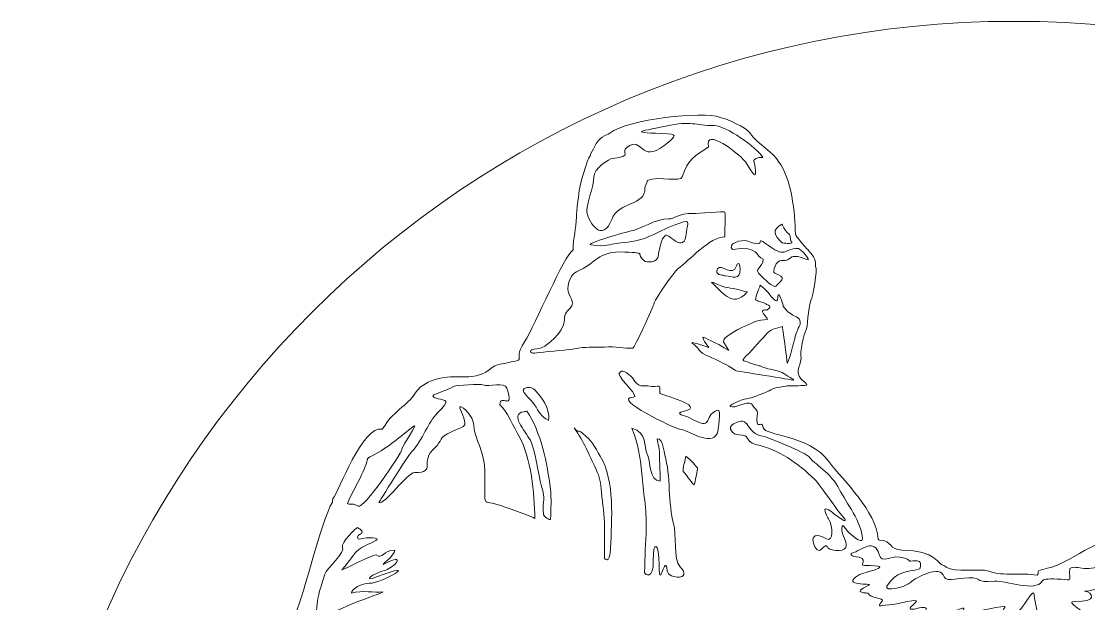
# Model space of a CAD drawing. Header units: inches. Extents: x 50 to 350, y -350 to -50.
# Drawn here: x 50 to 211.3, y -138 to -50 of the extents above; entities that cross this region are included whole.
import ezdxf

# ---------------------------------------------------------------- set-up
doc = ezdxf.new("R2010")
doc.units = ezdxf.units.IN
doc.header["$MEASUREMENT"] = 0
doc.layers.add('Layer 1', color=7, linetype='Continuous')

msp = doc.modelspace()

# ---------------------------------------------------------------- linework, layer by layer
at = {"layer": 'Layer 1', "lineweight": 0}
for points, knots in [([(350, -200), (350, -282.84), (282.84, -350), (200, -350), (117.16, -350), (50, -282.84), (50, -200), (50, -117.16), (117.16, -50), (200, -50), (282.84, -50), (350, -117.16), (350, -200)], [0, 0, 0, 0, 1, 1, 1, 2, 2, 2, 3, 3, 3, 4, 4, 4, 4]), ([(200, -149.38), (199.93, -149.38), (199.86, -149.39), (199.8, -149.39), (200.62, -148.73), (201.47, -147.95), (202.79, -147.51), (203.52, -147.26), (205.83, -146.22), (206.49, -145.77), (207.36, -146.89), (212.32, -149.42), (213.56, -147.45), (213.85, -146.98), (218.53, -143.64), (219.02, -143.57), (219.03, -143.57), (220.96, -141.99), (221.45, -141.77), (224.22, -140.52), (220.14, -141.86), (220.33, -137.75), (220.33, -137.74), (221.24, -135.93), (221.68, -138.27), (221.89, -139.42), (223.3, -140.72), (223.94, -139.05), (224.04, -138.79), (225.84, -137.73), (226.37, -136.82), (226.48, -136.8), (229.15, -136.02), (229.43, -135.74), (229.67, -135.49), (229.7, -135.53), (229.93, -135.36), (231.18, -135.05), (234.56, -132.42), (237.17, -131.75), (240.17, -130.98), (240.8, -128.04), (241.65, -127.51), (243.08, -126.62), (245.55, -122.8), (244.17, -121.81), (244, -121.68), (244.52, -119.76), (241.66, -120.27), (238.63, -120.8), (239.54, -125.08), (231.19, -125.08), (229.72, -125.08), (228.67, -123), (229.59, -121.69), (230.55, -120.34), (232.01, -114.36), (229.43, -115.13), (226.68, -115.95), (226.05, -121.11), (224.28, -123.37), (222.84, -125.21), (221.68, -125.91), (220.05, -127.56), (219.09, -128.53), (219.34, -129.09), (217.71, -129.09), (213.7, -126.6), (209.32, -131.68), (205.09, -132.67), (202.79, -133.2), (204.06, -133.09), (203.5, -133.69), (201.12, -133.35), (198.45, -133.91), (196.22, -133.12), (194.68, -132.58), (191.07, -133.48), (189.77, -132.48), (189.57, -132.34), (189.57, -132.34), (189.38, -132.23), (188.6, -132.25), (188.29, -129.91), (183.07, -129.91), (181.11, -129.91), (181.63, -128.48), (179.7, -128.41), (179.58, -128.41), (179.54, -128.36), (179.47, -128.28), (179.22, -124), (174.31, -119.57), (172.05, -116.55), (168.95, -112.4), (162.31, -112.68), (162.12, -111.41), (161.91, -109.95), (160.86, -112.4), (161.24, -109.2), (161.28, -108.87), (160.74, -108.38), (160.48, -108.04), (160.23, -107.17), (158.35, -108.29), (157.46, -108.29), (156.07, -108.29), (159, -107.14), (159.56, -107.05), (160.01, -106.99), (161.19, -106.66), (161.52, -106.44), (163.69, -105.8), (162.67, -105.52), (165.52, -105.13), (165.83, -105.08), (167.25, -105.08), (168.16, -105.05), (168.48, -105.04), (169.02, -105.06), (168.43, -104.61), (166.56, -103.19), (167.73, -102.23), (167.85, -100.92), (167.65, -100.06), (168.14, -97.25), (168.67, -96.49), (168.72, -96.41), (168.86, -93.37), (169.33, -92.22), (169.55, -91.71), (170.39, -87.4), (170.03, -87.08), (170.14, -85.37), (168.94, -84.9), (168.85, -84.5), (168.49, -84.23), (166.97, -82.38), (166.97, -82.15), (166.97, -79.09), (166.35, -73.59), (164.46, -71.27), (163.82, -69.83), (161.35, -68.67), (160.03, -66.82), (159.47, -66.04), (156.71, -64.75), (155.78, -64.56), (155.78, -64.56), (155.62, -64.51), (155.62, -64.51), (152.94, -63.57), (141.72, -64.73), (138.92, -66.89), (138.38, -67.3), (137.2, -67.45), (136.62, -68.98), (136.48, -69.34), (136.01, -69.82), (135.94, -70.33), (135.6, -70.65), (134.2, -75.21), (134.25, -76.03), (134.25, -76.05), (133.87, -78.67), (133.87, -79.54), (133.87, -81.44), (133.37, -82.67), (133.37, -84.56), (131.97, -85.37), (127.71, -95.84), (126.03, -98.44), (123.8, -101.91), (127.49, -100.71), (122.05, -101.89), (120.64, -102.2), (120.47, -104), (116.21, -103.74), (113.93, -103.61), (110.61, -104.21), (109.4, -106.37), (108.59, -107.81), (105.8, -109.32), (104.74, -111.4), (104.74, -111.4), (104.54, -111.64), (104.54, -111.64), (101.58, -110.98), (97.92, -121.19), (97.08, -122.17), (96.94, -122.34), (97.02, -122.34), (97.02, -122.67), (95.24, -125.39), (92.09, -139.34), (91.35, -139.34), (84.7, -139.34), (87.11, -139.36), (81.86, -144.71), (80.5, -146.1), (76.52, -150.82), (76.22, -152.52), (76.18, -152.73), (74.18, -153.65), (73.83, -153.88), (71.46, -153.32), (61.9, -155.96), (60.2, -158.5), (59.72, -159.21), (57.49, -160.04), (56.13, -161.19), (55.87, -162.15), (55.62, -163.12), (55.38, -164.08), (55.5, -164.27), (55.65, -164.47), (55.84, -164.67), (56.8, -165.7), (55.54, -167.63), (54.33, -168.63), (54.15, -169.49), (53.97, -170.35), (53.8, -171.21), (54.47, -170.55), (55.05, -170), (55.51, -169.61), (57.84, -167.69), (64.94, -162.83), (66.5, -160.73), (67.86, -159.02), (74.44, -155.48), (76.65, -154.06), (80.42, -151.62), (79.72, -152.91), (83.22, -148.5), (83.66, -147.94), (86.95, -145.6), (87.19, -144.93), (90.06, -144.93), (74.75, -166.84), (78.31, -159.98), (78.88, -158.87), (82.22, -153.47), (81.97, -152.99), (81.49, -152.9), (74.83, -156.51), (73.89, -157.45), (66.93, -162.42), (63.15, -165.77), (57.85, -169.25), (57.01, -169.34), (55.03, -172.56), (53.02, -175.55), (51.69, -183.52), (51, -191.7), (51, -200.04), (51, -282.33), (117.71, -349.04), (200, -349.04), (241.35, -349.04), (278.76, -332.2), (305.76, -305), (304.97, -302.41), (304.53, -299.19), (304.63, -295.51), (304.05, -294.42), (302.83, -273.85), (307.5, -281.7), (311.04, -287.64), (304.17, -291.64), (311.88, -290.77), (312.49, -287.99), (311.46, -286.5), (311.2, -286.22), (310.75, -285.74), (309.82, -279.72), (307.92, -276.14), (305.04, -270.73), (319.64, -282.64), (320.07, -285.08), (320.41, -286.94), (321.16, -286.87), (323.38, -283.6), (325.04, -281.14), (326.64, -278.64), (328.16, -276.09), (329.17, -274.39), (329.69, -273.79), (328.44, -273.23), (325.52, -271.95), (320.25, -270.16), (318.31, -268.11), (318.89, -267.16), (322.95, -264.5), (324.7, -264.37), (328.67, -264.08), (331.49, -263.79), (334.47, -264.29), (335.24, -262.7), (337.15, -258.9), (338.16, -255.94), (338.89, -253.83), (339.34, -252.21), (337.75, -251.84), (336.8, -251.63), (335.69, -251.39), (334.47, -251.45), (330.81, -251.62), (330.92, -249.05), (328.02, -252.83), (328.01, -252.84), (326.47, -253.82), (325.24, -254.57), (320.66, -257.4), (321, -248.42), (316.28, -255.1), (314.38, -257.8), (312.43, -260.29), (309.33, -261.62), (305.9, -263.1), (303.73, -266.3), (303.67, -263.42), (305.01, -260.07), (310.81, -256.43), (306.68, -257.58), (303.37, -258.5), (298.03, -262.98), (300.05, -259.62), (300.05, -259.57), (305.15, -255.62), (305.75, -254.41), (307.21, -251.52), (316.95, -249.99), (319.75, -248.81), (323.55, -247.21), (322.89, -247.78), (323.1, -248.1), (324.04, -249.51), (326.7, -247.14), (328.48, -247.06), (333.36, -246.83), (330.29, -244.72), (334.46, -246.82), (335.59, -247.39), (338.42, -246.65), (340.2, -247), (341.38, -247.23), (341.57, -246.77), (342.56, -243.52), (346.75, -229.77), (349, -215.17), (349, -200.04), (349, -170.79), (340.57, -143.51), (326, -120.5), (326, -120.5), (326.87, -139.41), (326.87, -139.41), (326.87, -139.41), (325.02, -139.99), (325.02, -139.99), (325.02, -139.99), (323.98, -117.38), (323.98, -117.38), (319.15, -110.16), (313.71, -103.38), (307.74, -97.12), (307.74, -97.12), (306.31, -97.13), (306.31, -97.13), (306.31, -97.13), (308.06, -144.17), (308.06, -144.17), (308.06, -144.17), (321.07, -145.8), (321.07, -145.8), (321.07, -145.8), (296.44, -147.19), (296.44, -147.19), (296.44, -147.19), (305.04, -144.41), (305.04, -144.41), (305.04, -144.41), (305.73, -143.13), (305.73, -143.13), (305.73, -143.13), (303.99, -95.85), (303.99, -95.85), (303.99, -95.85), (293.07, -97.82), (293.07, -97.82), (293.07, -97.82), (293.89, -134.88), (293.89, -134.88), (293.89, -134.88), (292.61, -136.04), (292.61, -136.04), (292.61, -136.04), (291.21, -102.01), (291.21, -102.01), (291.21, -102.01), (280.64, -101.19), (280.64, -101.19), (280.64, -101.19), (281.46, -138.25), (281.46, -138.25), (281.46, -138.25), (269.03, -138.95), (269.03, -138.95), (269.03, -138.95), (269.49, -137.78), (269.49, -137.78), (269.49, -137.78), (278.67, -137.09), (278.67, -137.09), (278.67, -137.09), (278.59, -116.18), (278.59, -116.18), (278.59, -116.18), (265.83, -114.2), (265.83, -114.2), (265.83, -114.2), (266.24, -133.49), (266.24, -133.49), (266.24, -133.49), (264.84, -133.02), (264.84, -133.02), (264.84, -133.02), (264.29, -123.73), (264.29, -123.73), (264.29, -123.73), (255.49, -124.71), (255.49, -124.71), (255.49, -124.71), (255.28, -140.86), (255.28, -140.86), (255.28, -140.86), (253.79, -139.12), (253.79, -139.12), (253.79, -139.12), (253.76, -126.87), (253.76, -126.87), (253.76, -126.87), (246.01, -126.17), (246.01, -126.17), (246.01, -126.17), (245.5, -144.99), (245.5, -144.99), (245.5, -144.99), (244.06, -143.83), (244.06, -143.83), (244.06, -143.83), (244.17, -138.42), (244.17, -138.42), (244.17, -138.42), (232.61, -139.75), (232.61, -139.75), (232.61, -139.75), (232.32, -142.55), (232.32, -142.55), (232.32, -142.55), (228.89, -147.48), (228.89, -147.48), (228.89, -147.48), (219.31, -147.54), (219.31, -147.54), (219.31, -147.54), (211.81, -150.77), (211.81, -150.77), (208.02, -149.87), (204.07, -149.38), (200, -149.38), (200, -149.38), (200, -149.38), (200, -149.38)], [0, 0, 0, 0, 1, 1, 1, 2, 2, 2, 3, 3, 3, 4, 4, 4, 5, 5, 5, 6, 6, 6, 7, 7, 7, 8, 8, 8, 9, 9, 9, 10, 10, 10, 11, 11, 11, 12, 12, 12, 13, 13, 13, 14, 14, 14, 15, 15, 15, 16, 16, 16, 17, 17, 17, 18, 18, 18, 19, 19, 19, 20, 20, 20, 21, 21, 21, 22, 22, 22, 23, 23, 23, 24, 24, 24, 25, 25, 25, 26, 26, 26, 27, 27, 27, 28, 28, 28, 29, 29, 29, 30, 30, 30, 31, 31, 31, 32, 32, 32, 33, 33, 33, 34, 34, 34, 35, 35, 35, 36, 36, 36, 37, 37, 37, 38, 38, 38, 39, 39, 39, 40, 40, 40, 41, 41, 41, 42, 42, 42, 43, 43, 43, 44, 44, 44, 45, 45, 45, 46, 46, 46, 47, 47, 47, 48, 48, 48, 49, 49, 49, 50, 50, 50, 51, 51, 51, 52, 52, 52, 53, 53, 53, 54, 54, 54, 55, 55, 55, 56, 56, 56, 57, 57, 57, 58, 58, 58, 59, 59, 59, 60, 60, 60, 61, 61, 61, 62, 62, 62, 63, 63, 63, 64, 64, 64, 65, 65, 65, 66, 66, 66, 67, 67, 67, 68, 68, 68, 69, 69, 69, 70, 70, 70, 71, 71, 71, 72, 72, 72, 73, 73, 73, 74, 74, 74, 75, 75, 75, 76, 76, 76, 77, 77, 77, 78, 78, 78, 79, 79, 79, 80, 80, 80, 81, 81, 81, 82, 82, 82, 83, 83, 83, 84, 84, 84, 85, 85, 85, 86, 86, 86, 87, 87, 87, 88, 88, 88, 89, 89, 89, 90, 90, 90, 91, 91, 91, 92, 92, 92, 93, 93, 93, 94, 94, 94, 95, 95, 95, 96, 96, 96, 97, 97, 97, 98, 98, 98, 99, 99, 99, 100, 100, 100, 101, 101, 101, 102, 102, 102, 103, 103, 103, 104, 104, 104, 105, 105, 105, 106, 106, 106, 107, 107, 107, 108, 108, 108, 109, 109, 109, 110, 110, 110, 111, 111, 111, 112, 112, 112, 113, 113, 113, 114, 114, 114, 115, 115, 115, 116, 116, 116, 117, 117, 117, 118, 118, 118, 119, 119, 119, 120, 120, 120, 121, 121, 121, 122, 122, 122, 123, 123, 123, 124, 124, 124, 125, 125, 125, 126, 126, 126, 127, 127, 127, 128, 128, 128, 129, 129, 129, 130, 130, 130, 131, 131, 131, 132, 132, 132, 133, 133, 133, 134, 134, 134, 135, 135, 135, 136, 136, 136, 137, 137, 137, 138, 138, 138, 139, 139, 139, 140, 140, 140, 141, 141, 141, 142, 142, 142, 143, 143, 143, 144, 144, 144, 145, 145, 145, 146, 146, 146, 147, 147, 147, 148, 148, 148, 149, 149, 149, 150, 150, 150, 151, 151, 151, 152, 152, 152, 153, 153, 153, 154, 154, 154, 155, 155, 155, 156, 156, 156, 157, 157, 157, 158, 158, 158, 158]), ([(135.44, -78.86), (135.25, -78.09), (136.57, -74.78), (136.51, -73.53), (136.44, -72.23), (138.89, -70.77), (139.36, -70.72), (142.61, -70.37), (140.43, -69.86), (141.55, -69.02), (143.89, -67.28), (143.58, -71.5), (147.08, -68.81), (148.53, -67.69), (149.38, -67.1), (147.72, -67.02), (141.78, -66.73), (143.04, -66.77), (147.36, -65.84), (151.47, -64.96), (151.64, -65.76), (154.71, -65.76), (156.5, -65.76), (161.1, -69.05), (162.07, -70.56), (160.08, -70.56), (160.8, -71.51), (160.8, -71.51), (161.42, -75.01), (160.14, -72.11), (159.25, -71.03), (158.45, -70.06), (153.23, -65.88), (153.82, -68.97), (151.82, -70.36), (150.72, -70.8), (149.88, -73.48), (149.59, -74.41), (146.55, -73.31), (144.55, -74.04), (144.68, -74.23), (144.21, -74.97), (144.22, -75.21), (144.34, -77.89), (140.31, -77.19), (139.22, -79.93), (137.78, -83.54), (135.87, -80.55), (135.44, -78.86), (135.44, -78.86), (135.44, -78.86), (135.44, -78.86)], [0, 0, 0, 0, 1, 1, 1, 2, 2, 2, 3, 3, 3, 4, 4, 4, 5, 5, 5, 6, 6, 6, 7, 7, 7, 8, 8, 8, 9, 9, 9, 10, 10, 10, 11, 11, 11, 12, 12, 12, 13, 13, 13, 14, 14, 14, 15, 15, 15, 16, 16, 16, 17, 17, 17, 17]), ([(156.31, -82.56), (154.09, -82.56), (150.86, -86.16), (149.27, -87.38), (148.57, -87.93), (145.92, -91.74), (145.64, -92.57), (145.39, -93.35), (142.66, -99.42), (142.4, -99.42), (141.15, -99.42), (139.75, -99.14), (138.14, -99.23), (135.9, -99.36), (135.81, -99.1), (133.29, -99.53), (131.92, -99.75), (129.04, -99.93), (127.61, -100.15), (126.92, -100.26), (126.45, -99.52), (127.89, -99.52), (129.19, -99.52), (132.06, -96.95), (132.06, -95.18), (132.06, -92.92), (134.27, -93.81), (132.71, -91.15), (132.34, -90.51), (132.82, -88.3), (133.88, -87.87), (136.94, -86.63), (136.91, -84.65), (141.21, -84.88), (144.86, -85.06), (142.52, -84.97), (144.27, -86.28), (144.31, -86.3), (146.19, -86.79), (146.28, -85.25), (146.3, -84.91), (146.8, -82.53), (147.23, -82.49), (147.46, -81.38), (150.3, -85.72), (150.5, -81.85), (150.56, -80.51), (151.69, -79.54), (148.26, -80.96), (145.3, -82.18), (144.61, -83.12), (140.6, -83.5), (138.34, -83.71), (138.69, -84.13), (136.07, -83.8), (134.99, -83.67), (141.54, -81.78), (142.15, -81.68), (143.34, -81.51), (145.88, -79.82), (147.85, -79.86), (148.68, -79.88), (149.21, -78.98), (151.54, -79.05), (152.12, -79.06), (156.31, -78.7), (156.32, -78.84), (156.39, -79.81), (156.31, -81.49), (156.31, -82.56), (156.31, -82.56), (156.31, -82.56), (156.31, -82.56)], [0, 0, 0, 0, 1, 1, 1, 2, 2, 2, 3, 3, 3, 4, 4, 4, 5, 5, 5, 6, 6, 6, 7, 7, 7, 8, 8, 8, 9, 9, 9, 10, 10, 10, 11, 11, 11, 12, 12, 12, 13, 13, 13, 14, 14, 14, 15, 15, 15, 16, 16, 16, 17, 17, 17, 18, 18, 18, 19, 19, 19, 20, 20, 20, 21, 21, 21, 22, 22, 22, 23, 23, 23, 24, 24, 24, 24]), ([(164.9, -80.66), (164.92, -80.65), (165.46, -81.71), (165.74, -81.9), (166.5, -82.43), (165.98, -82.86), (166.42, -83.39), (166.66, -83.67), (165.02, -83.53), (164.97, -83.48), (163.72, -82.31), (163.41, -81.56), (164.9, -80.66), (164.9, -80.66), (164.9, -80.66), (164.9, -80.66)], [0, 0, 0, 0, 1, 1, 1, 2, 2, 2, 3, 3, 3, 4, 4, 4, 5, 5, 5, 5]), ([(157.46, -84.5), (156.55, -83.65), (158.83, -82.87), (159.76, -83.22), (162.81, -84.4), (160.9, -82.43), (162.29, -83.46), (165.82, -86.08), (164.85, -84.33), (167.44, -84.33), (167.69, -84.33), (169.6, -86.38), (168.68, -86), (165.64, -84.75), (166.7, -86.37), (164.87, -86.15), (164.11, -86.06), (163.38, -87.85), (163.84, -88.06), (165.61, -88.87), (165.09, -88.77), (164.04, -90.02), (163.69, -90.45), (162.14, -88.74), (161.76, -88.42), (160.49, -87.36), (162.04, -87.29), (162.12, -85.96), (160.9, -85.6), (161.61, -83.82), (157.46, -84.5), (157.46, -84.5), (157.46, -84.5), (157.46, -84.5)], [0, 0, 0, 0, 1, 1, 1, 2, 2, 2, 3, 3, 3, 4, 4, 4, 5, 5, 5, 6, 6, 6, 7, 7, 7, 8, 8, 8, 9, 9, 9, 10, 10, 10, 11, 11, 11, 11]), ([(156.16, -88.4), (155.96, -88.34), (154.69, -88.38), (155.22, -87.42), (155.75, -86.48), (157.53, -88.83), (158.05, -86.95), (158.16, -86.56), (158.61, -86.31), (158.61, -87.4), (158.61, -89.3), (157.53, -88.52), (156.37, -88.46), (156.23, -88.45), (156.32, -88.45), (156.16, -88.4), (156.16, -88.4), (156.16, -88.4), (156.16, -88.4)], [0, 0, 0, 0, 1, 1, 1, 2, 2, 2, 3, 3, 3, 4, 4, 4, 5, 5, 5, 6, 6, 6, 6]), ([(162.78, -95.07), (162.76, -94.94), (162.52, -94.67), (162.44, -94.58), (161.33, -93.35), (162.65, -93.65), (162.66, -93.64), (163.65, -93.01), (162.75, -92.9), (162.51, -92.72), (161.93, -92.31), (161.5, -92.41), (160.99, -92.11), (160.81, -92.01), (161.34, -90.66), (161.37, -90.61), (161.84, -89.77), (161.41, -89.75), (161.95, -90.14), (162.76, -90.73), (163.61, -91.99), (163.97, -92.22), (164.58, -92.62), (164.01, -90.02), (164.86, -92.16), (165.45, -93.67), (164.68, -92.52), (165.9, -93.96), (165.98, -93.98), (166.47, -94.36), (166.59, -94.42), (167.45, -94.86), (167.69, -94.83), (167.69, -95.75), (167.69, -95.75), (167.68, -95.81), (167.68, -95.81), (167.29, -96.58), (166.98, -97.43), (166.79, -98.3), (166.61, -99.1), (165.78, -101.96), (165.74, -101.67), (165.69, -101.15), (165.02, -96.11), (165.01, -96.12), (164.1, -96.43), (163.05, -96.51), (162.51, -97.39), (162.5, -97.4), (160.04, -100.1), (159.94, -100.19), (158.5, -101.49), (159.11, -101.2), (159.84, -101.53), (160.31, -101.75), (161.72, -102.11), (161.73, -102.11), (162.55, -102.58), (163.84, -102.63), (164.8, -103.01), (165.04, -103.1), (166.72, -104.13), (166.72, -104.23), (166.68, -104.24), (157.96, -102.81), (157.92, -102.79), (157.86, -102.76), (157.15, -102.26), (157.13, -102.25), (156.94, -102.06), (153.93, -100.63), (153.79, -100.59), (152.43, -100.22), (152.34, -99.21), (151.43, -98.68), (150.66, -98.23), (153.57, -99.16), (153.61, -99.18), (154.46, -99.63), (153.09, -98.61), (152.99, -97.74), (153.16, -97.7), (155.27, -98.81), (155.57, -98.97), (157.62, -100.07), (156.88, -100.01), (156.13, -98.43), (155.82, -97.77), (158.48, -96.49), (158.98, -96.25), (160.32, -95.63), (161.24, -95.07), (162.78, -95.07), (162.78, -95.07), (162.78, -95.07), (162.78, -95.07)], [0, 0, 0, 0, 1, 1, 1, 2, 2, 2, 3, 3, 3, 4, 4, 4, 5, 5, 5, 6, 6, 6, 7, 7, 7, 8, 8, 8, 9, 9, 9, 10, 10, 10, 11, 11, 11, 12, 12, 12, 13, 13, 13, 14, 14, 14, 15, 15, 15, 16, 16, 16, 17, 17, 17, 18, 18, 18, 19, 19, 19, 20, 20, 20, 21, 21, 21, 22, 22, 22, 23, 23, 23, 24, 24, 24, 25, 25, 25, 26, 26, 26, 27, 27, 27, 28, 28, 28, 29, 29, 29, 30, 30, 30, 31, 31, 31, 32, 32, 32, 32]), ([(154.31, -89.47), (154.39, -89.53), (154.6, -89.44), (154.72, -89.51), (156.49, -90.45), (156.99, -90.17), (158.67, -90.65), (159.87, -90.98), (159.74, -90.83), (159.58, -91.02), (157.43, -93.48), (155.73, -90.66), (154.31, -89.47), (154.31, -89.47), (154.31, -89.47), (154.31, -89.47)], [0, 0, 0, 0, 1, 1, 1, 2, 2, 2, 3, 3, 3, 4, 4, 4, 5, 5, 5, 5]), ([(140.3, -103.27), (140.3, -103.27), (140.52, -102.96), (140.52, -102.96), (140.85, -102.5), (142.17, -103.62), (142.34, -103.89), (143.41, -105.63), (143.91, -104.95), (144.68, -105.11), (146.52, -105.47), (146.54, -104.46), (146.47, -106.19), (146.47, -106.39), (153.69, -108.15), (150.14, -108.93), (148.33, -109.32), (150.53, -109.67), (150.84, -109.84), (154.97, -112.14), (152.71, -109.67), (155.26, -108.76), (155.76, -108.58), (155.33, -111.9), (155.15, -112.29), (154.2, -114.32), (150.92, -111.81), (149.5, -111.64), (148.68, -111.54), (139.08, -106.97), (142.46, -106.82), (143.56, -106.77), (140.59, -104.34), (140.3, -103.27), (140.3, -103.27), (140.3, -103.27), (140.3, -103.27)], [0, 0, 0, 0, 1, 1, 1, 2, 2, 2, 3, 3, 3, 4, 4, 4, 5, 5, 5, 6, 6, 6, 7, 7, 7, 8, 8, 8, 9, 9, 9, 10, 10, 10, 11, 11, 11, 12, 12, 12, 12]), ([(112.86, -109.22), (115.06, -107.13), (114.04, -107.31), (112.97, -107.05), (110.8, -106.51), (113.8, -106.15), (115.29, -105.2), (115.68, -104.95), (119.51, -104.81), (119.74, -104.92), (120.66, -105.33), (123.06, -104.43), (123.39, -105.46), (124.58, -109.08), (122.31, -106.12), (122.31, -107.97), (123.18, -108.57), (124.59, -111.64), (125.18, -112.67), (127.04, -115.9), (127.58, -121.38), (127.58, -125.15), (127.42, -124.89), (122.63, -123.27), (122.04, -123.06), (120.7, -122.58), (120.05, -122.98), (120.05, -122.13), (120.05, -121.43), (120.03, -118.57), (120.05, -118.01), (120.15, -115.83), (118.4, -112.38), (118.43, -111.54), (118.5, -109.34), (115.88, -107.56), (116.27, -108.47), (117.54, -111.46), (117.32, -110.98), (115.11, -111.98), (112.83, -113.02), (113.77, -113.3), (112.48, -114.45), (110.08, -116.59), (112.8, -118.2), (109.48, -118.2), (108.3, -118.2), (104.88, -123.15), (104.02, -122.75), (104.02, -122.71), (108.46, -115.59), (109.05, -114.98), (110.64, -113.32), (111.51, -110.51), (112.86, -109.22), (112.86, -109.22), (112.86, -109.22), (112.86, -109.22)], [0, 0, 0, 0, 1, 1, 1, 2, 2, 2, 3, 3, 3, 4, 4, 4, 5, 5, 5, 6, 6, 6, 7, 7, 7, 8, 8, 8, 9, 9, 9, 10, 10, 10, 11, 11, 11, 12, 12, 12, 13, 13, 13, 14, 14, 14, 15, 15, 15, 16, 16, 16, 17, 17, 17, 18, 18, 18, 19, 19, 19, 19]), ([(126.45, -105.35), (126.89, -105.28), (127.36, -105.43), (127.62, -105.71), (130.25, -108.49), (129.68, -110.33), (129.63, -110.3), (128.59, -109.79), (127.99, -108.75), (127.78, -108.32), (127.12, -106.96), (124.71, -105.65), (126.45, -105.35), (126.45, -105.35), (126.45, -105.35), (126.45, -105.35)], [0, 0, 0, 0, 1, 1, 1, 2, 2, 2, 3, 3, 3, 4, 4, 4, 5, 5, 5, 5]), ([(126.39, -108.91), (128.54, -112.06), (129.49, -116.91), (129.94, -120.65), (130.11, -122.08), (130.05, -123.68), (129.96, -125.25), (129.94, -125.55), (128.9, -124.7), (128.89, -124.58), (128.68, -121.93), (129.33, -122.73), (128.57, -120.11), (128.2, -118.83), (127.56, -114.41), (126.93, -113.31), (126.11, -111.88), (123.7, -109.34), (125.95, -109.01), (126.03, -108.99), (126.38, -108.9), (126.39, -108.91), (126.39, -108.91), (126.39, -108.91), (126.39, -108.91)], [0, 0, 0, 0, 1, 1, 1, 2, 2, 2, 3, 3, 3, 4, 4, 4, 5, 5, 5, 6, 6, 6, 7, 7, 7, 8, 8, 8, 8]), ([(157.63, -110.84), (160.35, -109.38), (159.05, -112.28), (162.31, -112.77), (162.7, -112.83), (168.66, -115.31), (168.98, -115.78), (169.73, -116.86), (172.38, -118.23), (173.66, -120.79), (174.61, -122.69), (177.03, -125.73), (177.11, -128.24), (177.13, -129.12), (175.12, -127.52), (174.6, -126.71), (173.71, -125.28), (173.91, -127.38), (174.38, -128.16), (174.77, -128.82), (174.94, -129.99), (173.6, -129.99), (170.73, -129.99), (172.51, -128.37), (170.7, -129.93), (170, -130.53), (168.24, -126.34), (171.67, -128.22), (172.69, -128.77), (172.74, -126.36), (171.95, -125.21), (171.8, -124.99), (170.61, -122.73), (172.46, -124.16), (172.46, -124.16), (173.22, -124.78), (173.9, -125.21), (174.63, -125.68), (174.57, -125.34), (174.44, -125.22), (173.71, -124.57), (170.8, -120.13), (169.85, -119.2), (167.27, -116.7), (164.49, -114.78), (160.99, -113.94), (159.15, -113.5), (160.34, -112.45), (158.4, -112.5), (157.62, -112.52), (156.52, -111.44), (157.63, -110.84), (157.63, -110.84), (157.63, -110.84), (157.63, -110.84)], [0, 0, 0, 0, 1, 1, 1, 2, 2, 2, 3, 3, 3, 4, 4, 4, 5, 5, 5, 6, 6, 6, 7, 7, 7, 8, 8, 8, 9, 9, 9, 10, 10, 10, 11, 11, 11, 12, 12, 12, 13, 13, 13, 14, 14, 14, 15, 15, 15, 16, 16, 16, 17, 17, 17, 18, 18, 18, 18]), ([(99.28, -122.86), (99.98, -121.15), (102.07, -117.78), (102.27, -116.27), (102.48, -116.16), (101.92, -116.2), (103, -115.66), (105.61, -114.34), (107.1, -112.83), (109.31, -111.17), (110.04, -110.62), (107.67, -114), (107.52, -114.67), (107.36, -115.43), (101.76, -123.77), (100.9, -123.29), (100.24, -122.92), (100.18, -123), (99.5, -122.96), (99.5, -122.96), (99.28, -122.86), (99.28, -122.86), (99.28, -122.86), (99.28, -122.86), (99.28, -122.86)], [0, 0, 0, 0, 1, 1, 1, 2, 2, 2, 3, 3, 3, 4, 4, 4, 5, 5, 5, 6, 6, 6, 7, 7, 7, 8, 8, 8, 8]), ([(133.53, -111.42), (134.24, -112.43), (133.89, -111.49), (134.86, -112.29), (136.16, -113.36), (136.65, -114.28), (137.49, -115.71), (139.73, -119.52), (139.21, -125.29), (139.04, -129.63), (138.94, -132.25), (138.1, -131.19), (138.11, -131.09), (138.16, -129.39), (138.08, -128.1), (138.11, -126.55), (138.14, -124.49), (137.83, -123.05), (137.66, -121.22), (137.51, -119.6), (137.5, -119.08), (136.8, -117.62), (135.72, -115.36), (135.08, -113.62), (133.53, -111.42), (133.53, -111.42), (133.53, -111.42), (133.53, -111.42)], [0, 0, 0, 0, 1, 1, 1, 2, 2, 2, 3, 3, 3, 4, 4, 4, 5, 5, 5, 6, 6, 6, 7, 7, 7, 8, 8, 8, 9, 9, 9, 9]), ([(142.27, -111.51), (144.63, -112.09), (144.11, -114.47), (144.48, -115.18), (145.2, -116.59), (144.8, -119.5), (146.56, -119.5), (146.57, -119.48), (146.44, -115.88), (146.44, -115.44), (146.44, -114.44), (146.06, -113.27), (146.09, -113.11), (147.03, -113.05), (147.09, -115.11), (147.24, -115.59), (148.13, -118.45), (147.72, -123.18), (148.56, -125.88), (149.06, -127.52), (148.46, -131.33), (149.52, -132.42), (151.6, -134.57), (147.74, -134.3), (147.62, -133.08), (147.35, -130.12), (146.38, -136.3), (146.38, -132.27), (146.38, -128.53), (145.39, -128.54), (145.5, -131.46), (145.61, -134.36), (144.19, -133.75), (144.19, -133.31), (144.19, -130.81), (144.38, -128.91), (144.44, -126.59), (144.5, -123.79), (143.97, -121.07), (143.75, -118.32), (143.55, -115.73), (143.2, -113.91), (142.27, -111.51), (142.27, -111.51), (142.27, -111.51), (142.27, -111.51)], [0, 0, 0, 0, 1, 1, 1, 2, 2, 2, 3, 3, 3, 4, 4, 4, 5, 5, 5, 6, 6, 6, 7, 7, 7, 8, 8, 8, 9, 9, 9, 10, 10, 10, 11, 11, 11, 12, 12, 12, 13, 13, 13, 14, 14, 14, 15, 15, 15, 15]), ([(150.4, -115.7), (151.33, -116.43), (151.84, -117.13), (152.16, -117.5), (152.24, -117.59), (151.77, -119.89), (151.69, -120.07), (150.99, -119.48), (150.56, -118.52), (150, -118.03), (150.08, -116.86), (150.31, -116.48), (150.4, -115.7), (150.4, -115.7), (150.4, -115.7), (150.4, -115.7)], [0, 0, 0, 0, 1, 1, 1, 2, 2, 2, 3, 3, 3, 4, 4, 4, 5, 5, 5, 5]), ([(100.79, -126.51), (100.9, -126.58), (102.01, -127.21), (101.24, -127.47), (100.51, -127.72), (100.9, -128.33), (101.07, -128.28), (102.33, -127.87), (104.42, -128.08), (103.58, -128.48), (99.61, -130.38), (101.11, -129.92), (98.43, -132.9), (98.57, -132.95), (103.37, -130.43), (103.64, -130.65), (104.59, -131.39), (104.64, -129.92), (106.46, -129.92), (106.46, -130.75), (103.96, -132.47), (104.89, -132), (108.35, -130.23), (106.31, -132.61), (105.06, -132.93), (102.99, -133.46), (101.47, -134.83), (103.67, -133.98), (110.71, -131.28), (104.56, -134.94), (102.6, -134.94), (101.54, -134.94), (99.81, -135.73), (99.89, -136.45), (101.53, -135.94), (103.34, -136.39), (104.64, -136.25), (105.02, -136.22), (98.1, -138.57), (96.61, -139.69), (91.53, -143.52), (94.37, -142.58), (94.62, -139.03), (94.83, -136.05), (95.21, -135.95), (95.87, -133.55), (96.11, -132.69), (99.04, -130.22), (98.55, -129.48), (98.18, -128.92), (100.65, -126.41), (100.79, -126.51), (100.79, -126.51), (100.79, -126.51), (100.79, -126.51)], [0, 0, 0, 0, 1, 1, 1, 2, 2, 2, 3, 3, 3, 4, 4, 4, 5, 5, 5, 6, 6, 6, 7, 7, 7, 8, 8, 8, 9, 9, 9, 10, 10, 10, 11, 11, 11, 12, 12, 12, 13, 13, 13, 14, 14, 14, 15, 15, 15, 16, 16, 16, 17, 17, 17, 18, 18, 18, 18]), ([(203.04, -136.69), (203.04, -135.5), (201.66, -138.18), (201.13, -138.7), (199.52, -140.29), (197.17, -140.41), (198.66, -138.54), (198.95, -138.17), (193.97, -139.21), (192.91, -139.65), (189.25, -141.17), (195.88, -136.73), (189.59, -139.83), (189.29, -139.98), (183.64, -142.35), (184.69, -140.51), (184.82, -140.28), (187.2, -139.95), (186.74, -138.77), (186.46, -138.04), (182.65, -139.97), (185.14, -137.82), (186.04, -137.04), (182.08, -138.13), (181.7, -138.14), (180.07, -138.17), (179.04, -138.83), (180.08, -137.63), (180.49, -137.15), (178.09, -137.2), (178.04, -136.51), (178.03, -136.29), (175.11, -136.56), (178.08, -135.22), (178.85, -134.87), (173.63, -135.47), (176.51, -133.69), (177.15, -133.29), (182.79, -132.24), (177.4, -132.24), (176.34, -132.24), (178.55, -131.16), (175.79, -130.87), (175.67, -130.86), (175.48, -130.72), (175.38, -130.63), (175.38, -130.63), (175.4, -130.43), (175.4, -130.43), (177.3, -129.83), (178.84, -128.07), (179.62, -130.57), (180.11, -132.13), (181.16, -130.72), (182.72, -130.99), (183.14, -131.07), (183.81, -131.13), (184.26, -131.57), (184.33, -131.64), (185.08, -131.45), (185.18, -131.55), (185.77, -131.53), (186.08, -131.8), (185.77, -132.74), (183.73, -133.36), (182.19, -133), (180.81, -135.38), (180.32, -136.24), (183.42, -135.63), (184.4, -134.77), (185.14, -134.12), (188.89, -132.04), (189.45, -133.95), (189.74, -134.94), (192.14, -133.9), (193.83, -134.12), (195.39, -134.33), (193.92, -134.79), (197.07, -134.62), (198.86, -134.52), (203.24, -136.32), (204.27, -134.61), (204.51, -134.21), (205.51, -134.27), (207.11, -134.31), (208.89, -134.35), (208.31, -135.02), (208.43, -132.69), (209.41, -132.01), (211.44, -133.69), (213.86, -131.66), (213.87, -131.65), (215.22, -131.08), (215.64, -130.8), (217.75, -129.42), (215.47, -131.61), (215.34, -133.93), (215.26, -135.23), (211.5, -136.21), (210.68, -136.12), (211.88, -136.3), (212.82, -137.79), (209.08, -137.7), (207.42, -137.66), (212.26, -140.03), (210.77, -140.08), (209.51, -140.13), (208.2, -140.12), (207.11, -139.44), (206.82, -139.26), (206.89, -140.05), (208.31, -140.83), (209.82, -141.66), (206.79, -141.53), (206.24, -141.51), (206.38, -142.05), (207.37, -142.26), (204.45, -142.64), (204.36, -142.65), (203.04, -137.51), (203.04, -136.69), (203.04, -136.69), (203.04, -136.69), (203.04, -136.69)], [0, 0, 0, 0, 1, 1, 1, 2, 2, 2, 3, 3, 3, 4, 4, 4, 5, 5, 5, 6, 6, 6, 7, 7, 7, 8, 8, 8, 9, 9, 9, 10, 10, 10, 11, 11, 11, 12, 12, 12, 13, 13, 13, 14, 14, 14, 15, 15, 15, 16, 16, 16, 17, 17, 17, 18, 18, 18, 19, 19, 19, 20, 20, 20, 21, 21, 21, 22, 22, 22, 23, 23, 23, 24, 24, 24, 25, 25, 25, 26, 26, 26, 27, 27, 27, 28, 28, 28, 29, 29, 29, 30, 30, 30, 31, 31, 31, 32, 32, 32, 33, 33, 33, 34, 34, 34, 35, 35, 35, 36, 36, 36, 37, 37, 37, 38, 38, 38, 39, 39, 39, 40, 40, 40, 41, 41, 41, 41])]:
    msp.add_open_spline(points, degree=3, knots=knots, dxfattribs=at)

doc.saveas('drawing.dxf')
